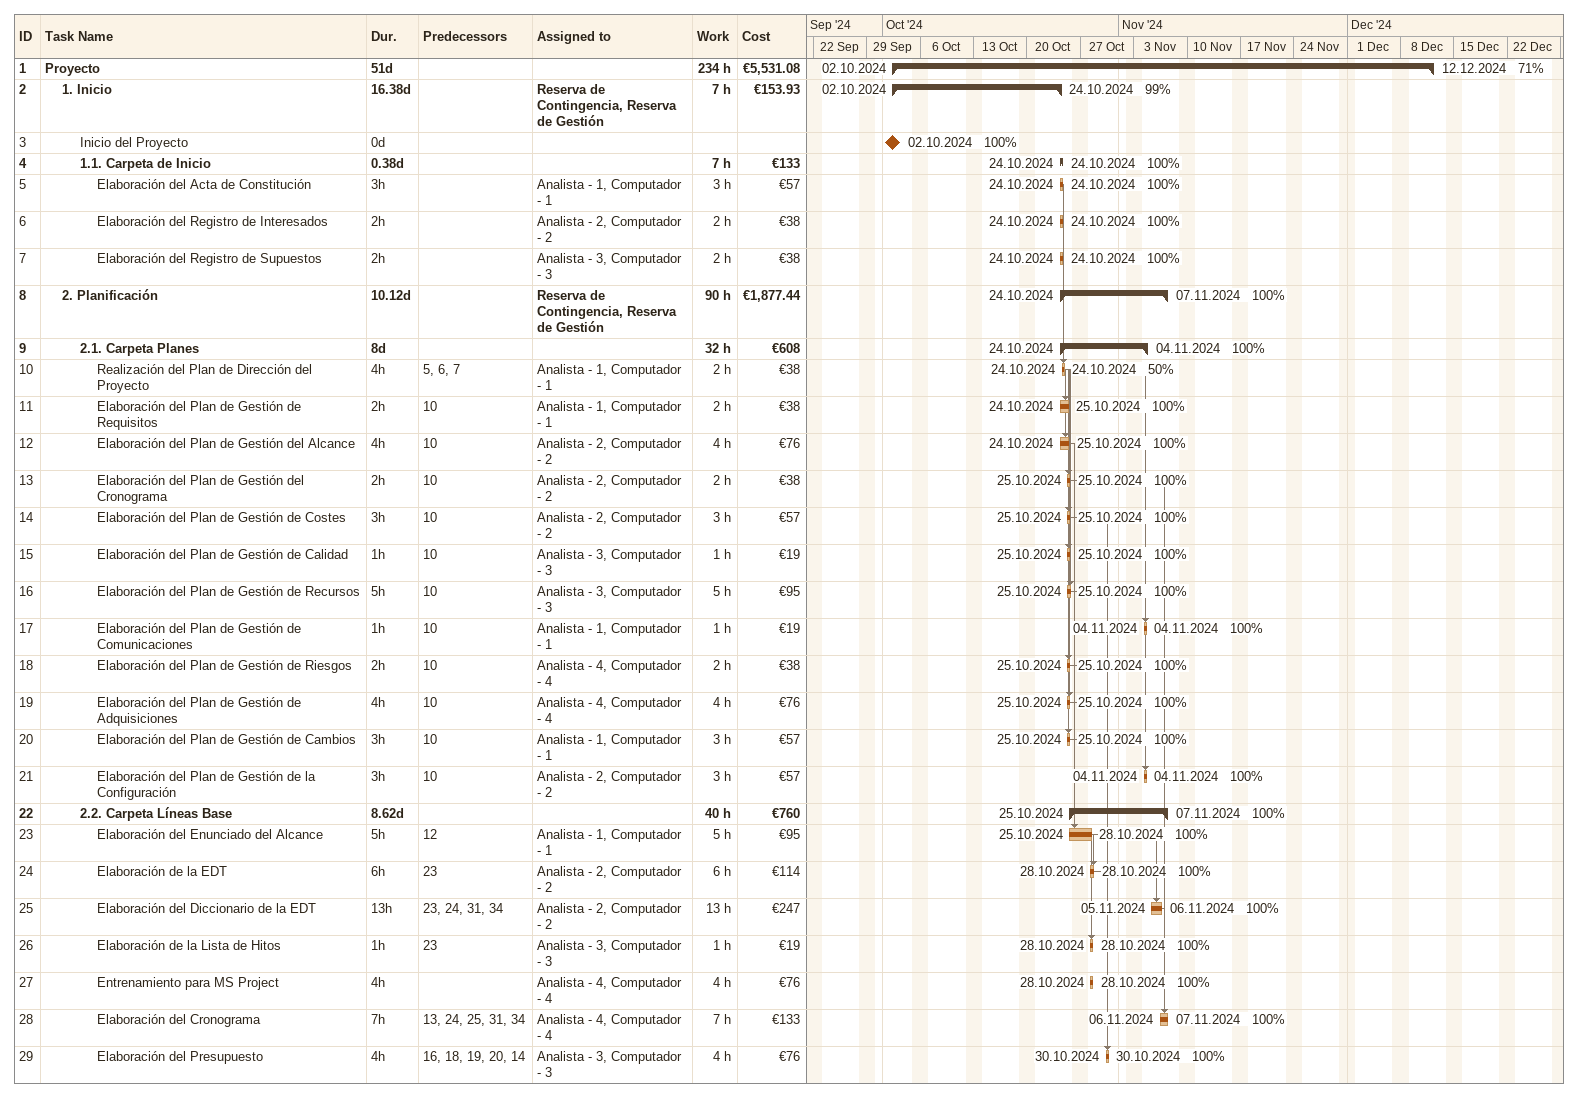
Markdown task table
| ID | Level | Task | Duration | Start | Finish | Predecessors | Resources | % complete | Work (h) | Cost (€) |
|---|---|---|---|---|---|---|---|---|---|---|
| 1 | 1 | **Proyecto** | 51d | 2024-10-02 | 2024-12-12 |  |  | 71 | 234 | 5531.08 |
| 2 | 2 | **1. Inicio** | 16.38d | 2024-10-02 | 2024-10-24 |  | Reserva de Contingencia, Reserva de Gestión | 99 | 7 | 153.93 |
| 3 | 3 | Inicio del Proyecto | 0d | 2024-10-02 | 2024-10-02 |  |  | 100 |  |  |
| 4 | 3 | **1.1. Carpeta de Inicio** | 0.38d | 2024-10-24 | 2024-10-24 |  |  | 100 | 7 | 133 |
| 5 | 4 | Elaboración del Acta de Constitución | 3h | 2024-10-24 | 2024-10-24 |  | Analista - 1, Computador - 1 | 100 | 3 | 57 |
| 6 | 4 | Elaboración del Registro de Interesados | 2h | 2024-10-24 | 2024-10-24 |  | Analista - 2, Computador - 2 | 100 | 2 | 38 |
| 7 | 4 | Elaboración del Registro de Supuestos | 2h | 2024-10-24 | 2024-10-24 |  | Analista - 3, Computador - 3 | 100 | 2 | 38 |
| 8 | 2 | **2. Planificación** | 10.12d | 2024-10-24 | 2024-11-07 |  | Reserva de Contingencia, Reserva de Gestión | 100 | 90 | 1877.44 |
| 9 | 3 | **2.1. Carpeta Planes** | 8d | 2024-10-24 | 2024-11-04 |  |  | 100 | 32 | 608 |
| 10 | 4 | Realización del Plan de Dirección del Proyecto | 4h | 2024-10-24 | 2024-10-24 | 5, 6, 7 | Analista - 1, Computador - 1 | 50 | 2 | 38 |
| 11 | 4 | Elaboración del Plan de Gestión de Requisitos | 2h | 2024-10-24 | 2024-10-25 | 10 | Analista - 1, Computador - 1 | 100 | 2 | 38 |
| 12 | 4 | Elaboración del Plan de Gestión del Alcance | 4h | 2024-10-24 | 2024-10-25 | 10 | Analista - 2, Computador - 2 | 100 | 4 | 76 |
| 13 | 4 | Elaboración del Plan de Gestión del Cronograma | 2h | 2024-10-25 | 2024-10-25 | 10 | Analista - 2, Computador - 2 | 100 | 2 | 38 |
| 14 | 4 | Elaboración del Plan de Gestión de Costes | 3h | 2024-10-25 | 2024-10-25 | 10 | Analista - 2, Computador - 2 | 100 | 3 | 57 |
| 15 | 4 | Elaboración del Plan de Gestión de Calidad | 1h | 2024-10-25 | 2024-10-25 | 10 | Analista - 3, Computador - 3 | 100 | 1 | 19 |
| 16 | 4 | Elaboración del Plan de Gestión de Recursos | 5h | 2024-10-25 | 2024-10-25 | 10 | Analista - 3, Computador - 3 | 100 | 5 | 95 |
| 17 | 4 | Elaboración del Plan de Gestión de Comunicaciones | 1h | 2024-11-04 | 2024-11-04 | 10 | Analista - 1, Computador - 1 | 100 | 1 | 19 |
| 18 | 4 | Elaboración del Plan de Gestión de Riesgos | 2h | 2024-10-25 | 2024-10-25 | 10 | Analista - 4, Computador - 4 | 100 | 2 | 38 |
| 19 | 4 | Elaboración del Plan de Gestión de Adquisiciones | 4h | 2024-10-25 | 2024-10-25 | 10 | Analista - 4, Computador - 4 | 100 | 4 | 76 |
| 20 | 4 | Elaboración del Plan de Gestión de Cambios | 3h | 2024-10-25 | 2024-10-25 | 10 | Analista - 1, Computador - 1 | 100 | 3 | 57 |
| 21 | 4 | Elaboración del Plan de Gestión de la Configuración | 3h | 2024-11-04 | 2024-11-04 | 10 | Analista - 2, Computador - 2 | 100 | 3 | 57 |
| 22 | 3 | **2.2. Carpeta Líneas Base** | 8.62d | 2024-10-25 | 2024-11-07 |  |  | 100 | 40 | 760 |
| 23 | 4 | Elaboración del Enunciado del Alcance | 5h | 2024-10-25 | 2024-10-28 | 12 | Analista - 1, Computador - 1 | 100 | 5 | 95 |
| 24 | 4 | Elaboración de la EDT | 6h | 2024-10-28 | 2024-10-28 | 23 | Analista - 2, Computador - 2 | 100 | 6 | 114 |
| 25 | 4 | Elaboración del Diccionario de la EDT | 13h | 2024-11-05 | 2024-11-06 | 23, 24, 31, 34 | Analista - 2, Computador - 2 | 100 | 13 | 247 |
| 26 | 4 | Elaboración de la Lista de Hitos | 1h | 2024-10-28 | 2024-10-28 | 23 | Analista - 3, Computador - 3 | 100 | 1 | 19 |
| 27 | 4 | Entrenamiento para MS Project | 4h | 2024-10-28 | 2024-10-28 |  | Analista - 4, Computador - 4 | 100 | 4 | 76 |
| 28 | 4 | Elaboración del Cronograma | 7h | 2024-11-06 | 2024-11-07 | 13, 24, 25, 31, 34 | Analista - 4, Computador - 4 | 100 | 7 | 133 |
| 29 | 4 | Elaboración del Presupuesto | 4h | 2024-10-30 | 2024-10-30 | 16, 18, 19, 20, 14 | Analista - 3, Computador - 3 | 100 | 4 | 76 |
